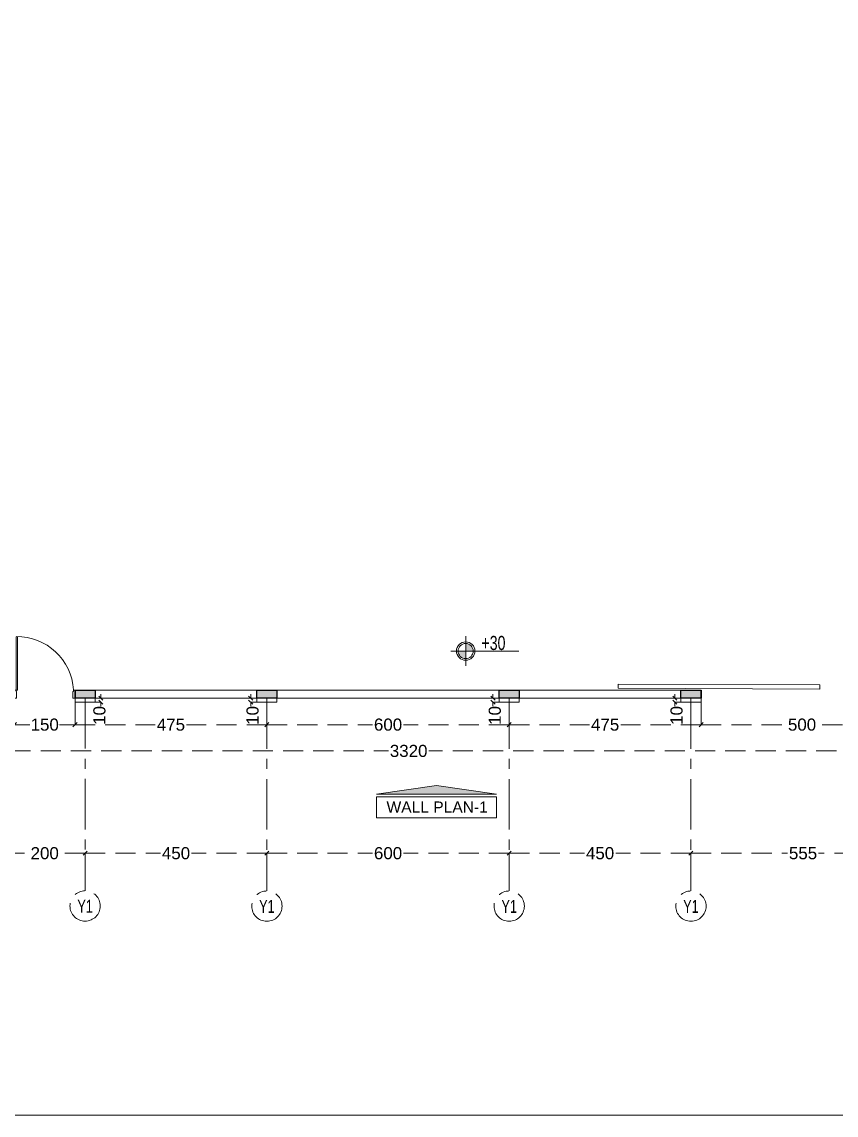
# Model space of a CAD drawing. Header units: inches. Extents: x -114 to 635, y -137 to 57.
# Drawn here: x 35.42 to 55.58, y -113.41 to -86.36 of the extents above; entities that cross this region are included whole.
import ezdxf
from ezdxf.enums import TextEntityAlignment as Align

# ---------------------------------------------------------------- set-up
doc = ezdxf.new("R2010")
doc.units = ezdxf.units.IN
doc.header["$MEASUREMENT"] = 0
doc.header["$PDMODE"] = 98
for name, pattern in [('CENTER', [2, 1.25, -0.25, 0.25, -0.25]), ('CENTERX2', [4, 2.5, -0.5, 0.5, -0.5]), ('DASHED', [0.75, 0.5, -0.25])]:
    doc.linetypes.add(name, pattern=pattern)
doc.layers.get('0').update_dxf_attribs({"lineweight": 5})
doc.layers.get('Defpoints').update_dxf_attribs({"lineweight": 5})
for name, color, linetype, lineweight in [('A-DOOR', 30, 'Continuous', 5), ('A-ELEVATION TAG', 230, 'Continuous', 5), ('A-RAILING', 31, 'Continuous', 5), ('AXIS DIMENSION', 8, 'Continuous', 5), ('BORDER A2', 7, 'Continuous', 50), ('BOUNDARY WALL', 3, 'Continuous', 18), ('COLUMNS HATCH', 1, 'Continuous', 5), ('dim', 1, 'Continuous', 9), ('DIM-OUT', 3, 'Continuous', 13), ('E-C', 6, 'Continuous', 5), ('LEVEL SYMBOL', 8, 'Continuous', 5), ('New_Structural - Bearing_Pen_No__27', 7, 'Continuous', 35), ('PROPOSED COLUMNS', 6, 'Continuous', 30)]:
    doc.layers.add(name, color=color, linetype=linetype, lineweight=lineweight)
doc.layers.add('AXIES', color=7, linetype='CENTER', lineweight=0, true_color=0x949596)
doc.styles.add('002-F.FLOOR PLAN$0$xref plans$0$ATTRIBUTE', font='BKANT.TTF')
doc.styles.add('Arial', font='arial.ttf')
doc.styles.add('ARIAL-GRID', font='arial.ttf', dxfattribs={"width": 0.7, "height": 320})
doc.dimstyles.new('SITE RASH', dxfattribs={"dimtxt": 0.3, "dimasz": 0.1, "dimexe": 0, "dimexo": 0, "dimgap": 0.05, "dimtad": 0, "dimdec": 0, "dimlfac": 100, "dimzin": 0, "dimdsep": 46, "dimtxsty": 'Arial', "dimblk": 'OBLIQUE', "dimcen": 0.05, "dimclrd": 256, "dimclre": 256, "dimclrt": 256, "dimadec": 0, "dimazin": 0, "dimtfac": 10, "dimtdec": 0, "dimtix": 1, "dimtofl": 0, "dimtmove": 1, "dimatfit": 2, "dimldrblk": 'OBLIQUE', "dimfxl": 0.05, "dimtolj": 1, "dimtzin": 0, "dimlwd": -1, "dimlwe": -1, "dimarcsym": 0})

# ---------------------------------------------------------------- blocks, each defined once
blk = doc.blocks.new('_Oblique')
at = {"color": 0, "lineweight": -2}
blk.add_line((-0.5, -0.5), (0.5, 0.5), dxfattribs=at)
blk = doc.blocks.new('*D769')
at = {"layer": 'Defpoints', "color": 0, "transparency": 16777216}
for p in [(28.382, -103.194), (61.582, -103.094), (61.582, -104.403)]:
    blk.add_point(p, dxfattribs=at)
at = {"layer": 'DIM-OUT', "transparency": 16777216}
for p, q in [((28.382, -103.194), (28.382, -104.403)), ((61.582, -103.094), (61.582, -104.403))]:
    blk.add_line(p, q, dxfattribs=at)
at = {"layer": 'DIM-OUT', "color": 1, "linetype": 'DASHED', "transparency": 16777216}
for p, q in [((28.382, -104.403), (44.494, -104.403)), ((61.582, -104.403), (45.489, -104.403))]:
    blk.add_line(p, q, dxfattribs=at)
at = {"layer": 'DIM-OUT', "color": 1, "transparency": 16777216, "xscale": 0.1, "yscale": 0.1, "zscale": 0.1, "rotation": 180}
blk.add_blockref('_Oblique', (28.382, -104.403), dxfattribs=at)
at = {"layer": 'DIM-OUT', "color": 1, "transparency": 16777216, "xscale": 0.1, "yscale": 0.1, "zscale": 0.1}
blk.add_blockref('_Oblique', (61.582, -104.403), dxfattribs=at)
at = {"layer": 'DIM-OUT', "transparency": 16777216, "insert": (44.992, -104.403), "char_height": 0.3, "attachment_point": 5, "style": 'Arial'}
blk.add_mtext('\\A1;3320', dxfattribs=at)
blk = doc.blocks.new('A$C2da3ec11')
for p, q in [((0.04, 0), (0.04, 1.32)), ((0.08, 1.319), (0.08, 0)), ((0, 0), (0.04, 0)), ((0, 0), (0.04, 0)), ((0.08, 0), (0.04, 0)), ((0.04, 0), (0.04, -0.04)), ((0.08, 0), (0.04, 0)), ((0.04, 0), (0.04, -0.04)), ((1.5, 0), (1.46, 0)), ((1.46, 0), (1.46, -0.04)), ((1.5, 0), (1.46, 0)), ((1.46, 0), (1.46, -0.04)), ((0.05, -0.2), (0, -0.2)), ((0.05, -0.2), (0, -0.2)), ((0.04, -0.04), (0.05, -0.04)), ((0.04, -0.04), (0.05, -0.04)), ((0.05, -0.04), (0.05, -0.2)), ((0.05, -0.04), (0.05, -0.2)), ((1.46, -0.04), (1.45, -0.04)), ((1.45, -0.04), (1.45, -0.2)), ((1.46, -0.04), (1.45, -0.04)), ((1.45, -0.04), (1.45, -0.2)), ((1.45, -0.2), (1.5, -0.2)), ((1.45, -0.2), (1.5, -0.2))]:
    blk.add_line(p, q)
blk.add_arc((0.064, -0.078), 1.399, 3.2163, 90.9641)
blk = doc.blocks.new('*D770')
at = {"layer": 'Defpoints', "color": 0, "transparency": 16777216}
for p in [(47.481, -103.194), (52.231, -103.194), (52.231, -103.752)]:
    blk.add_point(p, dxfattribs=at)
at = {"layer": 'DIM-OUT', "transparency": 16777216}
for p, q in [((47.481, -103.194), (47.481, -103.752)), ((52.231, -103.194), (52.231, -103.752))]:
    blk.add_line(p, q, dxfattribs=at)
at = {"layer": 'DIM-OUT', "color": 1, "linetype": 'DASHED', "transparency": 16777216}
for p, q in [((47.481, -103.752), (49.467, -103.752)), ((52.231, -103.752), (50.245, -103.752))]:
    blk.add_line(p, q, dxfattribs=at)
at = {"layer": 'DIM-OUT', "color": 1, "transparency": 16777216, "xscale": 0.1, "yscale": 0.1, "zscale": 0.1, "rotation": 180}
blk.add_blockref('_Oblique', (47.481, -103.752), dxfattribs=at)
at = {"layer": 'DIM-OUT', "color": 1, "transparency": 16777216, "xscale": 0.1, "yscale": 0.1, "zscale": 0.1}
blk.add_blockref('_Oblique', (52.231, -103.752), dxfattribs=at)
at = {"layer": 'DIM-OUT', "transparency": 16777216, "insert": (49.856, -103.752), "char_height": 0.3, "attachment_point": 5, "style": 'Arial'}
blk.add_mtext('\\A1;475', dxfattribs=at)
blk = doc.blocks.new('*D771')
at = {"layer": 'Defpoints', "color": 0, "transparency": 16777216}
for p in [(52.231, -103.194), (57.232, -103.194), (52.231, -103.752)]:
    blk.add_point(p, dxfattribs=at)
at = {"layer": 'DIM-OUT', "transparency": 16777216}
for p, q in [((52.231, -103.194), (52.231, -103.752)), ((57.232, -103.194), (57.232, -103.752))]:
    blk.add_line(p, q, dxfattribs=at)
at = {"layer": 'DIM-OUT', "color": 1, "linetype": 'DASHED', "transparency": 16777216}
for p, q in [((52.231, -103.752), (54.351, -103.752)), ((57.232, -103.752), (55.112, -103.752))]:
    blk.add_line(p, q, dxfattribs=at)
at = {"layer": 'DIM-OUT', "color": 1, "transparency": 16777216, "xscale": 0.1, "yscale": 0.1, "zscale": 0.1, "rotation": 180}
blk.add_blockref('_Oblique', (52.231, -103.752), dxfattribs=at)
at = {"layer": 'DIM-OUT', "color": 1, "transparency": 16777216, "xscale": 0.1, "yscale": 0.1, "zscale": 0.1}
blk.add_blockref('_Oblique', (57.232, -103.752), dxfattribs=at)
at = {"layer": 'DIM-OUT', "transparency": 16777216, "insert": (54.731, -103.752), "char_height": 0.3, "attachment_point": 5, "style": 'Arial'}
blk.add_mtext('\\A1;500', dxfattribs=at)
blk = doc.blocks.new('*D772')
at = {"layer": 'Defpoints', "color": 0, "transparency": 16777216}
for p in [(35.232, -103.194), (36.732, -103.194), (35.232, -103.752)]:
    blk.add_point(p, dxfattribs=at)
at = {"layer": 'DIM-OUT', "transparency": 16777216}
for p, q in [((35.232, -103.194), (35.232, -103.752)), ((36.732, -103.194), (36.732, -103.752))]:
    blk.add_line(p, q, dxfattribs=at)
at = {"layer": 'DIM-OUT', "color": 1, "linetype": 'DASHED', "transparency": 16777216}
for p, q in [((35.232, -103.752), (35.615, -103.752)), ((36.732, -103.752), (36.349, -103.752))]:
    blk.add_line(p, q, dxfattribs=at)
at = {"layer": 'DIM-OUT', "color": 1, "transparency": 16777216, "xscale": 0.1, "yscale": 0.1, "zscale": 0.1, "rotation": 180}
blk.add_blockref('_Oblique', (35.232, -103.752), dxfattribs=at)
at = {"layer": 'DIM-OUT', "color": 1, "transparency": 16777216, "xscale": 0.1, "yscale": 0.1, "zscale": 0.1}
blk.add_blockref('_Oblique', (36.732, -103.752), dxfattribs=at)
at = {"layer": 'DIM-OUT', "transparency": 16777216, "insert": (35.982, -103.752), "char_height": 0.3, "attachment_point": 5, "style": 'Arial'}
blk.add_mtext('\\A1;150', dxfattribs=at)
blk = doc.blocks.new('002-F.FLOOR PLAN$0$xref plans$0$LVL-PL')
h = blk.add_hatch(color=256)
h.paths.add_polyline_path([(0, 0.123), (0, 0), (0.123, 0, 0.414214)])
h.paths.add_polyline_path([(0, 0), (-0.123, 0, 0.414214), (0, -0.123)])
for p, q in [((0, 0.242), (0, -0.242)), ((0.2, 0), (-0.242, 0)), ((0, 0), (0.865, 0))]:
    blk.add_line(p, q)
for radius in [0.15, 0.123]:
    blk.add_circle((0, 0), radius)
at = {"style": '002-F.FLOOR PLAN$0$xref plans$0$ATTRIBUTE', "width": 0.75, "flags": 12}
for tag, p in [('LEVEL', (0.517, 0.151)), ('POSITION', (0.517, -0.154))]:
    blk.add_attdef(tag, text='', height=0.2, dxfattribs=at).set_placement(p, align=Align.MIDDLE)
blk = doc.blocks.new('*D781')
at = {"layer": 'Defpoints', "color": 0, "transparency": 16777216}
for p in [(41.482, -103.194), (47.481, -103.194), (41.482, -103.752)]:
    blk.add_point(p, dxfattribs=at)
at = {"layer": 'DIM-OUT', "transparency": 16777216}
for p, q in [((41.482, -103.194), (41.482, -103.752)), ((47.481, -103.194), (47.481, -103.752))]:
    blk.add_line(p, q, dxfattribs=at)
at = {"layer": 'DIM-OUT', "color": 1, "linetype": 'DASHED', "transparency": 16777216}
for p, q in [((41.482, -103.752), (44.1, -103.752)), ((47.481, -103.752), (44.863, -103.752))]:
    blk.add_line(p, q, dxfattribs=at)
at = {"layer": 'DIM-OUT', "color": 1, "transparency": 16777216, "xscale": 0.1, "yscale": 0.1, "zscale": 0.1, "rotation": 180}
blk.add_blockref('_Oblique', (41.482, -103.752), dxfattribs=at)
at = {"layer": 'DIM-OUT', "color": 1, "transparency": 16777216, "xscale": 0.1, "yscale": 0.1, "zscale": 0.1}
blk.add_blockref('_Oblique', (47.481, -103.752), dxfattribs=at)
at = {"layer": 'DIM-OUT', "transparency": 16777216, "insert": (44.482, -103.752), "char_height": 0.3, "attachment_point": 5, "style": 'Arial'}
blk.add_mtext('\\A1;600', dxfattribs=at)
blk = doc.blocks.new('*D782')
at = {"layer": 'Defpoints', "color": 0, "transparency": 16777216}
for p in [(36.732, -103.194), (41.482, -103.194), (36.732, -103.752)]:
    blk.add_point(p, dxfattribs=at)
at = {"layer": 'DIM-OUT', "transparency": 16777216}
for p, q in [((36.732, -103.194), (36.732, -103.752)), ((41.482, -103.194), (41.482, -103.752))]:
    blk.add_line(p, q, dxfattribs=at)
at = {"layer": 'DIM-OUT', "color": 1, "linetype": 'DASHED', "transparency": 16777216}
for p, q in [((36.732, -103.752), (38.719, -103.752)), ((41.482, -103.752), (39.496, -103.752))]:
    blk.add_line(p, q, dxfattribs=at)
at = {"layer": 'DIM-OUT', "color": 1, "transparency": 16777216, "xscale": 0.1, "yscale": 0.1, "zscale": 0.1, "rotation": 180}
blk.add_blockref('_Oblique', (36.732, -103.752), dxfattribs=at)
at = {"layer": 'DIM-OUT', "color": 1, "transparency": 16777216, "xscale": 0.1, "yscale": 0.1, "zscale": 0.1}
blk.add_blockref('_Oblique', (41.482, -103.752), dxfattribs=at)
at = {"layer": 'DIM-OUT', "transparency": 16777216, "insert": (39.107, -103.752), "char_height": 0.3, "attachment_point": 5, "style": 'Arial'}
blk.add_mtext('\\A1;475', dxfattribs=at)
blk = doc.blocks.new('*D777')
at = {"layer": 'Defpoints', "color": 0, "transparency": 16777216}
for p in [(41.081, -103.094), (41.232, -103.094), (41.232, -103.194)]:
    blk.add_point(p, dxfattribs=at)
at = {"layer": 'DIM-OUT', "color": 1, "linetype": 'DASHED', "transparency": 16777216}
for p, q in [((41.081, -103.094), (41.081, -102.994)), ((41.081, -103.194), (41.081, -103.294))]:
    blk.add_line(p, q, dxfattribs=at)
at = {"layer": 'DIM-OUT', "transparency": 16777216}
for p, q in [((41.232, -103.094), (41.081, -103.094)), ((41.232, -103.194), (41.081, -103.194))]:
    blk.add_line(p, q, dxfattribs=at)
at = {"layer": 'DIM-OUT', "color": 1, "transparency": 16777216, "xscale": 0.1, "yscale": 0.1, "zscale": 0.1}
for p, rotation in [((41.081, -103.094), 270), ((41.081, -103.194), 90)]:
    blk.add_blockref('_Oblique', p, dxfattribs=dict(at, rotation=rotation))
at = {"layer": 'DIM-OUT', "transparency": 16777216, "insert": (41.128, -103.523), "char_height": 0.3, "attachment_point": 5, "rotation": 90, "style": 'Arial'}
blk.add_mtext('\\A1;10', dxfattribs=at)
blk = doc.blocks.new('*D778')
at = {"layer": 'Defpoints', "color": 0, "transparency": 16777216}
for p in [(51.58, -103.094), (51.731, -103.094), (51.731, -103.194)]:
    blk.add_point(p, dxfattribs=at)
at = {"layer": 'DIM-OUT', "color": 1, "linetype": 'DASHED', "transparency": 16777216}
for p, q in [((51.58, -103.094), (51.58, -102.994)), ((51.58, -103.194), (51.58, -103.294))]:
    blk.add_line(p, q, dxfattribs=at)
at = {"layer": 'DIM-OUT', "transparency": 16777216}
for p, q in [((51.731, -103.094), (51.58, -103.094)), ((51.731, -103.194), (51.58, -103.194))]:
    blk.add_line(p, q, dxfattribs=at)
at = {"layer": 'DIM-OUT', "color": 1, "transparency": 16777216, "xscale": 0.1, "yscale": 0.1, "zscale": 0.1}
for p, rotation in [((51.58, -103.094), 270), ((51.58, -103.194), 90)]:
    blk.add_blockref('_Oblique', p, dxfattribs=dict(at, rotation=rotation))
at = {"layer": 'DIM-OUT', "transparency": 16777216, "insert": (51.626, -103.523), "char_height": 0.3, "attachment_point": 5, "rotation": 90, "style": 'Arial'}
blk.add_mtext('\\A1;10', dxfattribs=at)
blk = doc.blocks.new('DSADAASDASDASASDASASDASASDASASDAS')
at = {"layer": 'COLUMNS HATCH'}
for points in [[(881.951, -112.505), (881.951, -112.305), (882.451, -112.305), (882.451, -112.505)], [(886.451, -112.505), (886.451, -112.305), (886.951, -112.305), (886.951, -112.505)], [(892.45, -112.507), (892.45, -112.307), (892.95, -112.307), (892.95, -112.507)], [(896.95, -112.507), (896.95, -112.307), (897.45, -112.307), (897.45, -112.507)]]:
    blk.add_hatch(color=256, dxfattribs=at).paths.add_polyline_path(points)
at = {"layer": 'PROPOSED COLUMNS'}
for points in [[(881.951, -112.505), (881.951, -112.305), (882.451, -112.305), (882.451, -112.505)], [(886.451, -112.505), (886.451, -112.305), (886.951, -112.305), (886.951, -112.505)], [(892.45, -112.507), (892.45, -112.307), (892.95, -112.307), (892.95, -112.507)], [(896.95, -112.507), (896.95, -112.307), (897.45, -112.307), (897.45, -112.507)]]:
    blk.add_lwpolyline(points, close=True, dxfattribs=at)
blk = doc.blocks.new('*D969')
at = {"layer": 'Defpoints', "color": 0, "transparency": 16777216}
for p in [(37.232, -103.094), (37.232, -103.194), (37.371, -103.094)]:
    blk.add_point(p, dxfattribs=at)
at = {"layer": 'DIM-OUT', "color": 1, "linetype": 'DASHED', "transparency": 16777216}
for p, q in [((37.371, -103.094), (37.371, -102.994)), ((37.371, -103.194), (37.371, -103.294))]:
    blk.add_line(p, q, dxfattribs=at)
at = {"layer": 'DIM-OUT', "transparency": 16777216}
for p, q in [((37.232, -103.094), (37.371, -103.094)), ((37.232, -103.194), (37.371, -103.194))]:
    blk.add_line(p, q, dxfattribs=at)
at = {"layer": 'DIM-OUT', "color": 1, "transparency": 16777216, "xscale": 0.1, "yscale": 0.1, "zscale": 0.1}
for p, rotation in [((37.371, -103.094), 270), ((37.371, -103.194), 90)]:
    blk.add_blockref('_Oblique', p, dxfattribs=dict(at, rotation=rotation))
at = {"layer": 'DIM-OUT', "transparency": 16777216, "insert": (37.337, -103.523), "char_height": 0.3, "attachment_point": 5, "rotation": 90, "style": 'Arial'}
blk.add_mtext('\\A1;10', dxfattribs=at)
blk = doc.blocks.new('*D970')
at = {"layer": 'Defpoints', "color": 0, "transparency": 16777216}
for p in [(47.08, -103.094), (47.231, -103.094), (47.231, -103.194)]:
    blk.add_point(p, dxfattribs=at)
at = {"layer": 'DIM-OUT', "color": 1, "linetype": 'DASHED', "transparency": 16777216}
for p, q in [((47.08, -103.094), (47.08, -102.994)), ((47.08, -103.194), (47.08, -103.294))]:
    blk.add_line(p, q, dxfattribs=at)
at = {"layer": 'DIM-OUT', "transparency": 16777216}
for p, q in [((47.231, -103.094), (47.08, -103.094)), ((47.231, -103.194), (47.08, -103.194))]:
    blk.add_line(p, q, dxfattribs=at)
at = {"layer": 'DIM-OUT', "color": 1, "transparency": 16777216, "xscale": 0.1, "yscale": 0.1, "zscale": 0.1}
for p, rotation in [((47.08, -103.094), 270), ((47.08, -103.194), 90)]:
    blk.add_blockref('_Oblique', p, dxfattribs=dict(at, rotation=rotation))
at = {"layer": 'DIM-OUT', "transparency": 16777216, "insert": (47.126, -103.523), "char_height": 0.3, "attachment_point": 5, "rotation": 90, "style": 'Arial'}
blk.add_mtext('\\A1;10', dxfattribs=at)
blk = doc.blocks.new('WSA-GRID')
at = {"layer": 'AXIES', "style": 'ARIAL-GRID', "width": 0.7}
blk.add_attdef('GRID', text='', height=320, dxfattribs=at).set_placement((0, 522), align=Align.MIDDLE_CENTER)
blk = doc.blocks.new('*D995')
at = {"layer": 'AXIS DIMENSION', "transparency": 16777216}
for p, q in [((34.982, -107.393), (34.982, -106.934)), ((36.982, -107.467), (36.982, -106.934))]:
    blk.add_line(p, q, dxfattribs=at)
at = {"layer": 'AXIS DIMENSION', "color": 17, "linetype": 'DASHED', "transparency": 16777216}
for p, q in [((34.982, -106.934), (35.599, -106.934)), ((36.982, -106.934), (36.366, -106.934))]:
    blk.add_line(p, q, dxfattribs=at)
at = {"layer": 'Defpoints', "color": 0, "transparency": 16777216}
for p in [(36.982, -106.934), (34.982, -107.393), (36.982, -107.467)]:
    blk.add_point(p, dxfattribs=at)
at = {"layer": 'AXIS DIMENSION', "color": 17, "transparency": 16777216, "xscale": 0.1, "yscale": 0.1, "zscale": 0.1, "rotation": 180}
blk.add_blockref('_Oblique', (34.982, -106.934), dxfattribs=at)
at = {"layer": 'AXIS DIMENSION', "color": 17, "transparency": 16777216, "xscale": 0.1, "yscale": 0.1, "zscale": 0.1}
blk.add_blockref('_Oblique', (36.982, -106.934), dxfattribs=at)
at = {"layer": 'AXIS DIMENSION', "color": 3, "transparency": 16777216, "insert": (35.982, -106.934), "char_height": 0.3, "attachment_point": 5, "style": 'Arial'}
blk.add_mtext('\\A1;200', dxfattribs=at)
blk = doc.blocks.new('*D996')
at = {"layer": 'AXIS DIMENSION', "transparency": 16777216}
for p, q in [((36.982, -107.467), (36.982, -106.934)), ((41.482, -107.378), (41.482, -106.934))]:
    blk.add_line(p, q, dxfattribs=at)
at = {"layer": 'AXIS DIMENSION', "color": 17, "linetype": 'DASHED', "transparency": 16777216}
for p, q in [((36.982, -106.934), (38.845, -106.934)), ((41.482, -106.934), (39.619, -106.934))]:
    blk.add_line(p, q, dxfattribs=at)
at = {"layer": 'Defpoints', "color": 0, "transparency": 16777216}
for p in [(41.482, -106.934), (41.482, -107.378), (36.982, -107.467)]:
    blk.add_point(p, dxfattribs=at)
at = {"layer": 'AXIS DIMENSION', "color": 17, "transparency": 16777216, "xscale": 0.1, "yscale": 0.1, "zscale": 0.1, "rotation": 180}
blk.add_blockref('_Oblique', (36.982, -106.934), dxfattribs=at)
at = {"layer": 'AXIS DIMENSION', "color": 17, "transparency": 16777216, "xscale": 0.1, "yscale": 0.1, "zscale": 0.1}
blk.add_blockref('_Oblique', (41.482, -106.934), dxfattribs=at)
at = {"layer": 'AXIS DIMENSION', "color": 3, "transparency": 16777216, "insert": (39.232, -106.934), "char_height": 0.3, "attachment_point": 5, "style": 'Arial'}
blk.add_mtext('\\A1;450', dxfattribs=at)
blk = doc.blocks.new('*D997')
at = {"layer": 'AXIS DIMENSION', "transparency": 16777216}
for p, q in [((41.482, -107.378), (41.482, -106.934)), ((47.481, -107.467), (47.481, -106.934))]:
    blk.add_line(p, q, dxfattribs=at)
at = {"layer": 'AXIS DIMENSION', "color": 17, "linetype": 'DASHED', "transparency": 16777216}
for p, q in [((41.482, -106.934), (44.1, -106.934)), ((47.481, -106.934), (44.863, -106.934))]:
    blk.add_line(p, q, dxfattribs=at)
at = {"layer": 'Defpoints', "color": 0, "transparency": 16777216}
for p in [(47.481, -106.934), (41.482, -107.378), (47.481, -107.467)]:
    blk.add_point(p, dxfattribs=at)
at = {"layer": 'AXIS DIMENSION', "color": 17, "transparency": 16777216, "xscale": 0.1, "yscale": 0.1, "zscale": 0.1, "rotation": 180}
blk.add_blockref('_Oblique', (41.482, -106.934), dxfattribs=at)
at = {"layer": 'AXIS DIMENSION', "color": 17, "transparency": 16777216, "xscale": 0.1, "yscale": 0.1, "zscale": 0.1}
blk.add_blockref('_Oblique', (47.481, -106.934), dxfattribs=at)
at = {"layer": 'AXIS DIMENSION', "color": 3, "transparency": 16777216, "insert": (44.482, -106.934), "char_height": 0.3, "attachment_point": 5, "style": 'Arial'}
blk.add_mtext('\\A1;600', dxfattribs=at)
blk = doc.blocks.new('*D998')
at = {"layer": 'AXIS DIMENSION', "transparency": 16777216}
for p, q in [((47.481, -107.467), (47.481, -106.934)), ((51.981, -107.437), (51.981, -106.934))]:
    blk.add_line(p, q, dxfattribs=at)
at = {"layer": 'AXIS DIMENSION', "color": 17, "linetype": 'DASHED', "transparency": 16777216}
for p, q in [((47.481, -106.934), (49.344, -106.934)), ((51.981, -106.934), (50.118, -106.934))]:
    blk.add_line(p, q, dxfattribs=at)
at = {"layer": 'Defpoints', "color": 0, "transparency": 16777216}
for p in [(51.981, -106.934), (47.481, -107.467), (51.981, -107.437)]:
    blk.add_point(p, dxfattribs=at)
at = {"layer": 'AXIS DIMENSION', "color": 17, "transparency": 16777216, "xscale": 0.1, "yscale": 0.1, "zscale": 0.1, "rotation": 180}
blk.add_blockref('_Oblique', (47.481, -106.934), dxfattribs=at)
at = {"layer": 'AXIS DIMENSION', "color": 17, "transparency": 16777216, "xscale": 0.1, "yscale": 0.1, "zscale": 0.1}
blk.add_blockref('_Oblique', (51.981, -106.934), dxfattribs=at)
at = {"layer": 'AXIS DIMENSION', "color": 3, "transparency": 16777216, "insert": (49.731, -106.934), "char_height": 0.3, "attachment_point": 5, "style": 'Arial'}
blk.add_mtext('\\A1;450', dxfattribs=at)
blk = doc.blocks.new('*D999')
at = {"layer": 'AXIS DIMENSION', "transparency": 16777216}
for p, q in [((51.981, -107.437), (51.981, -106.934)), ((57.532, -107.585), (57.532, -106.934))]:
    blk.add_line(p, q, dxfattribs=at)
at = {"layer": 'AXIS DIMENSION', "color": 17, "linetype": 'DASHED', "transparency": 16777216}
for p, q in [((51.981, -106.934), (54.374, -106.934)), ((57.532, -106.934), (55.139, -106.934))]:
    blk.add_line(p, q, dxfattribs=at)
at = {"layer": 'Defpoints', "color": 0, "transparency": 16777216}
for p in [(57.532, -106.934), (51.981, -107.437), (57.532, -107.585)]:
    blk.add_point(p, dxfattribs=at)
at = {"layer": 'AXIS DIMENSION', "color": 17, "transparency": 16777216, "xscale": 0.1, "yscale": 0.1, "zscale": 0.1, "rotation": 180}
blk.add_blockref('_Oblique', (51.981, -106.934), dxfattribs=at)
at = {"layer": 'AXIS DIMENSION', "color": 17, "transparency": 16777216, "xscale": 0.1, "yscale": 0.1, "zscale": 0.1}
blk.add_blockref('_Oblique', (57.532, -106.934), dxfattribs=at)
at = {"layer": 'AXIS DIMENSION', "color": 3, "transparency": 16777216, "insert": (54.756, -106.934), "char_height": 0.3, "attachment_point": 5, "style": 'Arial'}
blk.add_mtext('\\A1;555', dxfattribs=at)

msp = doc.modelspace()

# ---------------------------------------------------------------- hatches: boundary and pattern name
at = {"layer": 'A-ELEVATION TAG'}
msp.add_hatch(color=256, dxfattribs=at).paths.add_polyline_path([(45.683, -105.258), (44.197, -105.471), (47.169, -105.471)])

# ---------------------------------------------------------------- linework, layer by layer
at = {"layer": 'A-DOOR'}
msp.add_lwpolyline([(55.175, -102.869), (50.175, -102.852), (50.175, -102.752), (55.175, -102.769)], close=True, dxfattribs=at)
at = {"layer": 'A-ELEVATION TAG'}
msp.add_line((44.197, -105.471), (47.169, -105.471), dxfattribs=at)
msp.add_lwpolyline([(44.197, -105.471), (45.683, -105.258), (47.169, -105.471)], dxfattribs=at)
msp.add_lwpolyline([(44.197, -106.058), (47.169, -106.058), (47.169, -105.534), (44.197, -105.534)], close=True, dxfattribs=at)
at = {"layer": 'A-RAILING'}
msp.add_line((52.231, -103.094), (52.231, -102.894), dxfattribs=at)
at = {"layer": 'AXIES', "linetype": 'CENTERX2', "ltscale": 0.5}
for p, q in [((36.982, -103.094), (36.982, -107.864)), ((41.482, -103.097), (41.482, -107.867)), ((47.481, -103.097), (47.481, -107.867)), ((51.981, -103.097), (51.981, -107.867))]:
    msp.add_line(p, q, dxfattribs=at)
for centre in [(36.982, -108.239), (41.482, -108.242), (47.481, -108.242), (51.981, -108.242)]:
    msp.add_circle(centre, 0.375, dxfattribs=at)
at = {"layer": 'BORDER A2', "lineweight": 5}
msp.add_lwpolyline([(10.371, -113.415), (80.671, -113.415), (80.671, -55.815), (10.371, -55.815)], close=True, dxfattribs=at)
at = {"layer": 'BOUNDARY WALL'}
for points in [[(52.231, -102.894), (36.732, -102.894)], [(52.231, -103.094), (36.732, -103.094)]]:
    msp.add_lwpolyline(points, dxfattribs=at)
for points in [[(36.732, -102.894), (37.232, -102.894), (37.232, -103.194), (36.732, -103.194)], [(41.232, -102.894), (41.732, -102.894), (41.732, -103.194), (41.232, -103.194)], [(47.231, -102.894), (47.731, -102.894), (47.731, -103.194), (47.231, -103.194)], [(51.731, -102.894), (52.231, -102.894), (52.231, -103.194), (51.731, -103.194)]]:
    msp.add_lwpolyline(points, close=True, dxfattribs=at)
at = {"layer": 'New_Structural - Bearing_Pen_No__27', "color": 7, "linetype": 'Continuous', "lineweight": 35}
for p, q in [((36.732, -103.094), (36.732, -102.894)), ((52.231, -103.094), (52.231, -102.894))]:
    msp.add_line(p, q, dxfattribs=at)

# ---------------------------------------------------------------- block references
at = {"layer": 'AXIES', "color": 251, "linetype": 'CENTERX2'}
ref = msp.add_blockref('WSA-GRID', (36.982, -107.723), dxfattribs=dict(at, xscale=-0.001, yscale=0.001, zscale=0.001, rotation=180))
ref.add_attrib('GRID', 'Y1', dxfattribs={"height": 0.32, "style": 'ARIAL-GRID', "width": 0.7}).set_placement((36.982, -108.246), align=Align.MIDDLE_CENTER)
ref = msp.add_blockref('WSA-GRID', (41.482, -107.726), dxfattribs=dict(at, xscale=-0.001, yscale=0.001, zscale=0.001, rotation=180))
ref.add_attrib('GRID', 'Y1', dxfattribs={"height": 0.32, "style": 'ARIAL-GRID', "width": 0.7}).set_placement((41.482, -108.249), align=Align.MIDDLE_CENTER)
ref = msp.add_blockref('WSA-GRID', (47.481, -107.726), dxfattribs=dict(at, xscale=-0.001, yscale=0.001, zscale=0.001, rotation=180))
ref.add_attrib('GRID', 'Y1', dxfattribs={"height": 0.32, "style": 'ARIAL-GRID', "width": 0.7}).set_placement((47.481, -108.249), align=Align.MIDDLE_CENTER)
ref = msp.add_blockref('WSA-GRID', (51.981, -107.726), dxfattribs=dict(at, xscale=-0.001, yscale=0.001, zscale=0.001, rotation=180))
ref.add_attrib('GRID', 'Y1', dxfattribs={"height": 0.32, "style": 'ARIAL-GRID', "width": 0.7}).set_placement((51.981, -108.249), align=Align.MIDDLE_CENTER)
at = {"layer": 'dim'}
msp.add_blockref('A$C2da3ec11', (35.232, -102.894), dxfattribs=at)
at = {"layer": 'E-C', "linetype": 'ByBlock'}
msp.add_blockref('DSADAASDASDASASDASASDASASDASASDAS', (-845.219, 9.411), dxfattribs=at)
at = {"layer": 'LEVEL SYMBOL', "linetype": 'Continuous', "lineweight": 0}
ref = msp.add_blockref('002-F.FLOOR PLAN$0$xref plans$0$LVL-PL', (46.404, -101.93), dxfattribs=dict(at, xscale=1.524000000000014, yscale=1.524000000000014, zscale=1.524000000000014))
ref.add_attrib('LEVEL', '+30', dxfattribs={"layer": '0', "lineweight": 5, "height": 0.35, "rotation": 360, "style": '002-F.FLOOR PLAN$0$xref plans$0$ATTRIBUTE', "width": 0.75}).set_placement((47.091, -101.729), align=Align.MIDDLE)

# ---------------------------------------------------------------- texts
at = {"layer": 'A-ELEVATION TAG', "style": 'Arial'}
msp.add_text('WALL PLAN-1', height=0.27616, dxfattribs=at).set_placement((45.698, -105.929, -0.238), align=Align.CENTER)

# ---------------------------------------------------------------- dimensions: what is measured, and where the dimension line sits
at = {"layer": 'AXIS DIMENSION'}
for base, p1, p2, picture, middle in [((36.982, -106.934), (34.982, -107.393), (36.982, -107.467), '*D995', (35.982, -106.934)), ((41.482, -106.934), (36.982, -107.467), (41.482, -107.378), '*D996', (39.232, -106.934)), ((47.481, -106.934), (41.482, -107.378), (47.481, -107.467), '*D997', (44.482, -106.934)), ((51.981, -106.934), (47.481, -107.467), (51.981, -107.437), '*D998', (49.731, -106.934)), ((57.532, -106.934), (51.981, -107.437), (57.532, -107.585), '*D999', (54.756, -106.934))]:
    dim = msp.add_linear_dim(base=base, p1=p1, p2=p2, dimstyle='SITE RASH', override={"dimclrd": 17, "dimclrt": 3}, dxfattribs=at)
    dim.commit()
    dim.dimension.update_dxf_attribs({"geometry": picture, "text_midpoint": middle})
at = {"layer": 'DIM-OUT'}
for base, p1, p2, picture, middle in [((37.371, -103.094), (37.232, -103.194), (37.232, -103.094), '*D969', (37.337, -103.523)), ((41.081, -103.094), (41.232, -103.194), (41.232, -103.094), '*D777', (41.128, -103.523)), ((47.08, -103.094), (47.231, -103.194), (47.231, -103.094), '*D970', (47.126, -103.523)), ((51.58, -103.094), (51.731, -103.194), (51.731, -103.094), '*D778', (51.626, -103.523))]:
    dim = msp.add_linear_dim(base=base, p1=p1, p2=p2, angle=90, dimstyle='SITE RASH', override={"dimclrd": 1}, dxfattribs=at)
    dim.commit()
    dim.dimension.update_dxf_attribs({"geometry": picture, "text_midpoint": middle, "dimtype": 160})
dim = msp.add_linear_dim(base=(61.582, -104.403), p1=(28.382, -103.194), p2=(61.582, -103.094), dimstyle='SITE RASH', override={"dimclrd": 1}, dxfattribs=at)
dim.commit()
dim.dimension.update_dxf_attribs({"geometry": '*D769', "text_midpoint": (44.992, -104.403), "dimtype": 160})
for base, p1, p2, picture, middle in [((35.232, -103.752), (36.732, -103.194), (35.232, -103.194), '*D772', (35.982, -103.752)), ((36.732, -103.752), (41.482, -103.194), (36.732, -103.194), '*D782', (39.107, -103.752)), ((41.482, -103.752), (47.481, -103.194), (41.482, -103.194), '*D781', (44.482, -103.752)), ((52.231, -103.752), (47.481, -103.194), (52.231, -103.194), '*D770', (49.856, -103.752)), ((52.231, -103.752), (57.232, -103.194), (52.231, -103.194), '*D771', (54.731, -103.752))]:
    dim = msp.add_linear_dim(base=base, p1=p1, p2=p2, dimstyle='SITE RASH', override={"dimclrd": 1}, dxfattribs=at)
    dim.commit()
    dim.dimension.update_dxf_attribs({"geometry": picture, "text_midpoint": middle})

doc.saveas('drawing.dxf')
